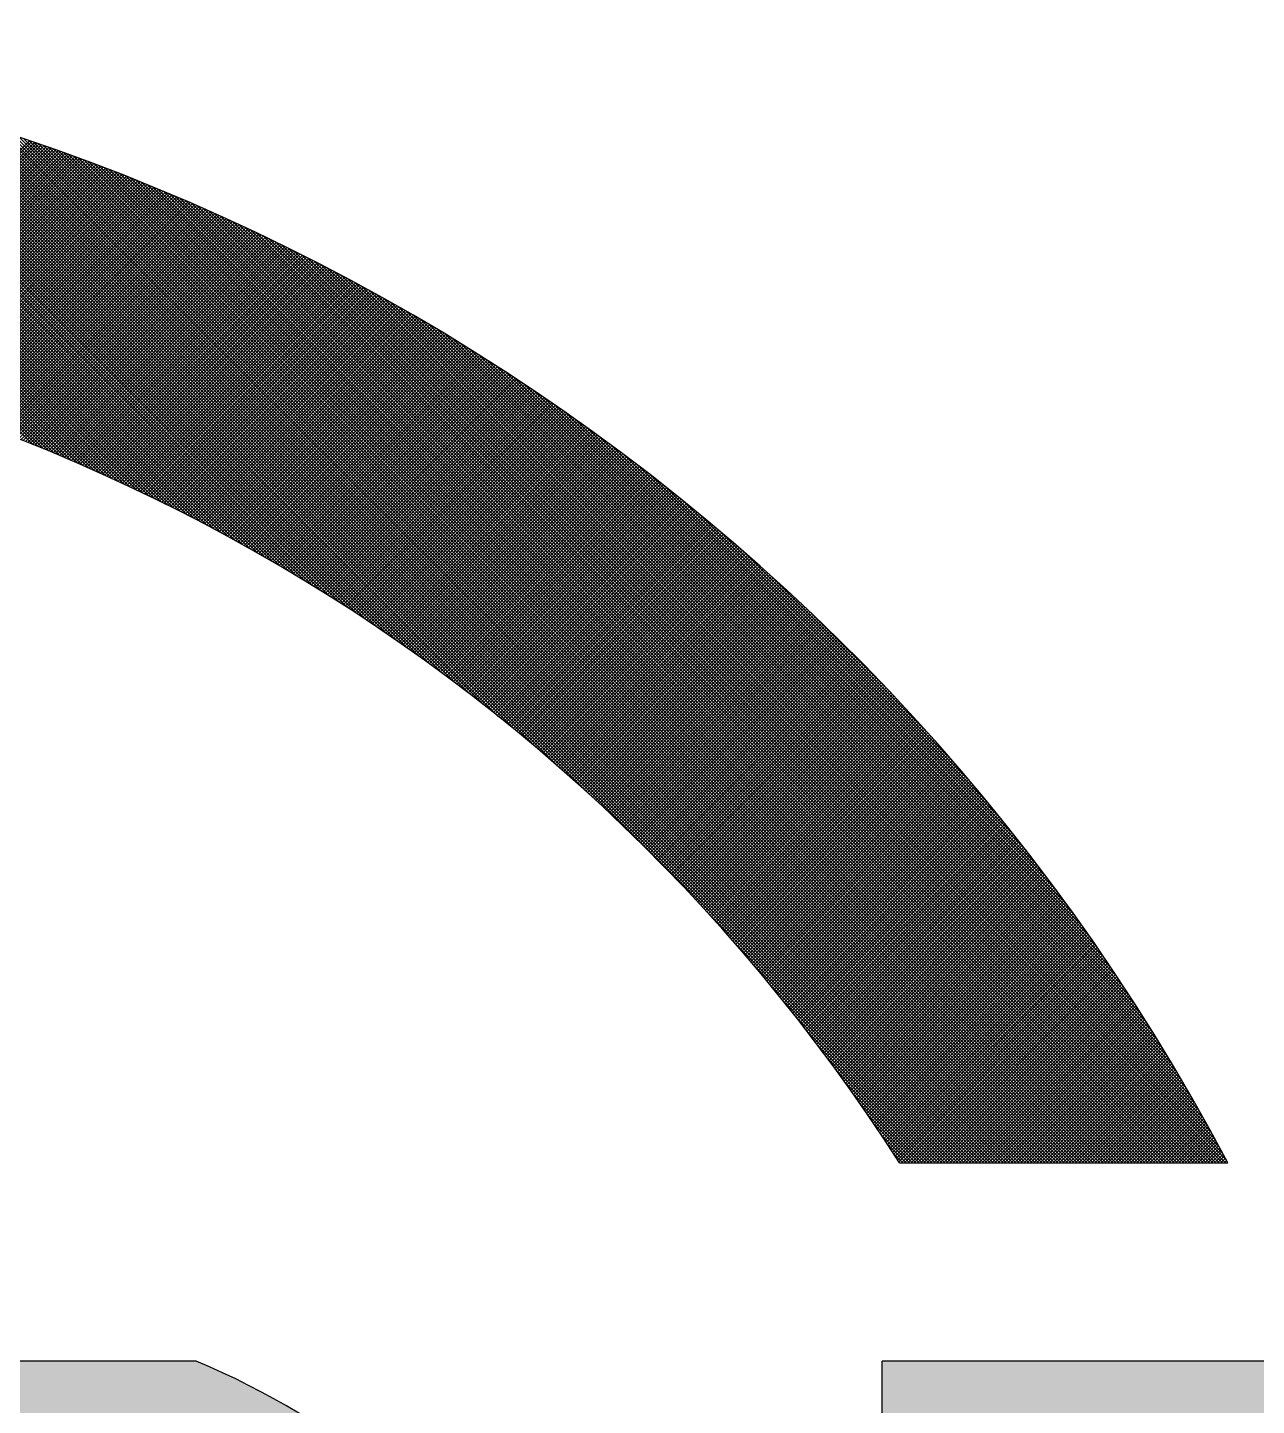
# Model space of a CAD drawing. Extents: x -29529 to 29888, y -30881 to 11129.
# Drawn here: x 24579 to 24915.6, y -28866.6 to -28489.1 of the extents above; entities that cross this region are included whole.
import ezdxf

# ---------------------------------------------------------------- set-up
doc = ezdxf.new("R2010")
doc.units = 0
doc.linetypes.add('XKITLINE00', pattern=[0])
doc.layers.get('0').update_dxf_attribs({"linetype": 'CONTINUOUS', "lineweight": 25})

# ---------------------------------------------------------------- blocks, each defined once
blk = doc.blocks.new('*D361')
at = {"color": 1}
for points in [[(545.5604, 18.2845), (548.1943, 18.9966), (548.1524, 18.9973)], [(548.1524, 18.9973), (545.5604, 18.9973), (545.5604, 18.2845)], [(545.5604, 18.2845), (548.1524, 18.9973), (545.5604, 18.2845)], [(545.5604, 18.2845), (548.2361, 18.9943), (548.1943, 18.9966)], [(545.5604, 18.2845), (548.2779, 18.9906), (548.2361, 18.9943)], [(545.5604, 18.2845), (548.3195, 18.9853), (548.2779, 18.9906)], [(545.5604, 18.2845), (548.3609, 18.9785), (548.3195, 18.9853)], [(545.5604, 18.2845), (548.402, 18.9703), (548.3609, 18.9785)], [(545.5604, 18.2845), (548.4428, 18.9606), (548.402, 18.9703)], [(545.5604, 18.2845), (548.4832, 18.9494), (548.4428, 18.9606)], [(545.5604, 18.2845), (548.5232, 18.9368), (548.4832, 18.9494)], [(545.5604, 18.2845), (548.5627, 18.9228), (548.5232, 18.9368)], [(545.5604, 18.2845), (548.6016, 18.9073), (548.5627, 18.9228)], [(545.5604, 18.2845), (548.64, 18.8905), (548.6016, 18.9073)], [(545.5604, 18.2845), (548.6778, 18.8723), (548.64, 18.8905)], [(545.5604, 18.2845), (548.7149, 18.8527), (548.6778, 18.8723)], [(545.5604, 18.2845), (548.7512, 18.8318), (548.7149, 18.8527)], [(545.5604, 18.2845), (548.7868, 18.8097), (548.7512, 18.8318)], [(545.5604, 18.2845), (548.8216, 18.7862), (548.7868, 18.8097)], [(545.5604, 18.2845), (548.8555, 18.7616), (548.8216, 18.7862)], [(545.5604, 18.2845), (548.8885, 18.7357), (548.8555, 18.7616)], [(545.5604, 18.2845), (548.9205, 18.7087), (548.8885, 18.7357)], [(545.5604, 18.2845), (548.9516, 18.6805), (548.9205, 18.7087)], [(545.5604, 18.2845), (548.9816, 18.6512), (548.9516, 18.6805)], [(545.5604, 18.2845), (549.0105, 18.6209), (548.9816, 18.6512)], [(545.5604, 18.2845), (549.0384, 18.5895), (549.0105, 18.6209)], [(545.5604, 18.2845), (549.065, 18.5572), (549.0384, 18.5895)], [(545.5604, 18.2845), (549.0906, 18.5239), (549.065, 18.5572)], [(545.5604, 18.2845), (549.1149, 18.4898), (549.0906, 18.5239)], [(545.5604, 18.2845), (549.1379, 18.4548), (549.1149, 18.4898)], [(545.5604, 18.2845), (549.1597, 18.4189), (549.1379, 18.4548)], [(545.5604, 18.2845), (549.1802, 18.3824), (549.1597, 18.4189)], [(545.5604, 18.2845), (549.1993, 18.3451), (549.1802, 18.3824)], [(545.5604, 18.2845), (549.2171, 18.3071), (549.1993, 18.3451)], [(545.5604, 18.2845), (548.1524, 18.2845), (549.2171, 18.3071)], [(548.1524, 18.2845), (549.2336, 18.2685), (549.2171, 18.3071)], [(548.1524, 18.2845), (548.1746, 18.284), (549.2336, 18.2685)], [(548.1746, 18.284), (548.1968, 18.2823), (549.2486, 18.2294)], [(548.1746, 18.284), (549.2486, 18.2294), (549.2336, 18.2685)], [(548.1968, 18.2823), (548.2189, 18.2796), (549.2744, 18.1496)], [(548.1968, 18.2823), (549.2744, 18.1496), (549.2622, 18.1897)], [(548.1968, 18.2823), (549.2622, 18.1897), (549.2486, 18.2294)], [(548.2189, 18.2796), (548.2409, 18.2758), (549.2851, 18.1091)], [(548.2189, 18.2796), (549.2851, 18.1091), (549.2744, 18.1496)], [(548.2409, 18.2758), (548.2626, 18.2709), (549.2944, 18.0682)], [(548.2409, 18.2758), (549.2944, 18.0682), (549.2851, 18.1091)], [(548.2626, 18.2709), (548.284, 18.265), (549.3085, 17.9856)], [(548.2626, 18.2709), (549.3085, 17.9856), (549.3022, 18.027)], [(548.2626, 18.2709), (549.3022, 18.027), (549.2944, 18.0682)], [(548.284, 18.265), (548.3052, 18.258), (549.3133, 17.9439)], [(548.284, 18.265), (549.3133, 17.9439), (549.3085, 17.9856)], [(548.3052, 18.258), (548.3259, 18.25), (549.3166, 17.9021)], [(548.3052, 18.258), (549.3166, 17.9021), (549.3133, 17.9439)], [(548.3259, 18.25), (548.3463, 18.241), (549.3187, 17.8183)], [(548.3259, 18.25), (549.3187, 17.8183), (549.3184, 17.8602)], [(548.3259, 18.25), (549.3184, 17.8602), (549.3166, 17.9021)], [(548.3463, 18.241), (548.3662, 18.231), (549.3175, 17.7764)], [(548.3463, 18.241), (549.3175, 17.7764), (549.3187, 17.8183)], [(548.3662, 18.231), (548.3856, 18.22), (549.3148, 17.7346)], [(548.3662, 18.231), (549.3148, 17.7346), (549.3175, 17.7764)], [(548.3856, 18.22), (548.4044, 18.2081), (549.3049, 17.6513)], [(548.3856, 18.22), (549.3049, 17.6513), (549.3106, 17.6929)], [(548.3856, 18.22), (549.3106, 17.6929), (549.3148, 17.7346)], [(548.4044, 18.2081), (548.4226, 18.1953), (549.2977, 17.61)], [(548.4044, 18.2081), (549.2977, 17.61), (549.3049, 17.6513)], [(548.4226, 18.1953), (548.4401, 18.1816), (549.2788, 17.5283)], [(548.4226, 18.1953), (549.2788, 17.5283), (549.289, 17.569)], [(548.4226, 18.1953), (549.289, 17.569), (549.2977, 17.61)], [(548.4401, 18.1816), (548.457, 18.167), (549.2672, 17.488)], [(548.4401, 18.1816), (549.2672, 17.488), (549.2788, 17.5283)], [(548.457, 18.167), (548.4731, 18.1517), (549.2542, 17.4482)], [(548.457, 18.167), (549.2542, 17.4482), (549.2672, 17.488)], [(548.4731, 18.1517), (548.4885, 18.1355), (549.2238, 17.37)], [(548.4731, 18.1517), (549.2238, 17.37), (549.2397, 17.4088)], [(548.4731, 18.1517), (549.2397, 17.4088), (549.2542, 17.4482)], [(548.4885, 18.1355), (548.503, 18.1187), (549.2066, 17.3318)], [(548.4885, 18.1355), (549.2066, 17.3318), (549.2238, 17.37)], [(548.503, 18.1187), (548.5167, 18.1011), (549.188, 17.2943)], [(548.503, 18.1187), (549.188, 17.2943), (549.2066, 17.3318)], [(548.5167, 18.1011), (548.5295, 18.0829), (549.1467, 17.2213)], [(548.5167, 18.1011), (549.1467, 17.2213), (549.168, 17.2574)], [(548.5167, 18.1011), (549.168, 17.2574), (549.188, 17.2943)], [(548.5295, 18.0829), (548.5414, 18.0641), (549.1242, 17.1859)], [(548.5295, 18.0829), (549.1242, 17.1859), (549.1467, 17.2213)], [(548.5414, 18.0641), (548.5524, 18.0448), (549.1004, 17.1514)], [(548.5414, 18.0641), (549.1004, 17.1514), (549.1242, 17.1859)], [(548.5524, 18.0448), (548.5624, 18.0249), (549.0491, 17.0851)], [(548.5524, 18.0448), (549.0491, 17.0851), (549.0754, 17.1178)], [(548.5524, 18.0448), (549.0754, 17.1178), (549.1004, 17.1514)], [(548.5624, 18.0249), (548.5714, 18.0045), (549.0217, 17.0533)], [(548.5624, 18.0249), (549.0217, 17.0533), (549.0491, 17.0851)], [(548.5714, 18.0045), (548.5794, 17.9837), (549.0217, 17.0533)], [(548.5794, 17.9837), (548.5864, 17.9626), (549.0217, 17.0533)], [(548.5864, 17.9626), (548.5924, 17.9411), (549.0217, 17.0533)], [(548.5924, 17.9411), (548.5972, 17.9194), (549.0217, 17.0533)], [(548.5972, 17.9194), (548.6011, 17.8975), (549.0217, 17.0533)], [(548.6011, 17.8975), (548.6038, 17.8754), (549.0217, 17.0533)], [(548.6038, 17.8754), (548.6054, 17.8532), (549.0217, 17.0533)], [(548.6054, 17.8532), (548.606, 17.8309), (549.0217, 17.0533)], [(548.606, 17.8309), (548.6054, 17.8087), (549.0217, 17.0533)], [(548.6038, 17.7865), (548.6011, 17.7644), (549.0217, 17.0533)], [(548.6054, 17.8087), (548.6038, 17.7865), (549.0217, 17.0533)], [(548.6011, 17.7644), (548.5972, 17.7424), (549.0217, 17.0533)], [(548.5924, 17.7207), (548.5864, 17.6993), (549.0217, 17.0533)], [(548.5972, 17.7424), (548.5924, 17.7207), (549.0217, 17.0533)], [(548.5794, 17.6781), (548.5714, 17.6573), (549.0217, 17.0533)], [(548.5864, 17.6993), (548.5794, 17.6781), (549.0217, 17.0533)], [(548.5624, 17.637), (548.5524, 17.6171), (549.0217, 17.0533)], [(548.5714, 17.6573), (548.5624, 17.637), (549.0217, 17.0533)], [(548.5414, 17.5977), (548.5295, 17.5789), (549.0217, 17.0533)], [(548.5524, 17.6171), (548.5414, 17.5977), (549.0217, 17.0533)], [(548.5167, 17.5607), (548.503, 17.5432), (549.0217, 17.0533)], [(548.5295, 17.5789), (548.5167, 17.5607), (549.0217, 17.0533)], [(548.4885, 17.5263), (548.4731, 17.5102), (549.0217, 17.0533)], [(548.503, 17.5432), (548.4885, 17.5263), (549.0217, 17.0533)], [(548.4401, 17.4803), (548.4226, 17.4666), (549.0217, 17.0533)], [(548.457, 17.4948), (548.4401, 17.4803), (549.0217, 17.0533)], [(548.4731, 17.5102), (548.457, 17.4948), (549.0217, 17.0533)], [(548.4044, 17.4538), (548.3856, 17.4419), (549.0217, 17.0533)], [(548.4226, 17.4666), (548.4044, 17.4538), (549.0217, 17.0533)], [(548.3259, 17.4119), (548.3052, 17.4038), (549.0217, 17.0533)], [(548.3463, 17.4209), (548.3259, 17.4119), (549.0217, 17.0533)], [(548.3662, 17.4309), (548.3463, 17.4209), (549.0217, 17.0533)], [(548.3856, 17.4419), (548.3662, 17.4309), (549.0217, 17.0533)], [(548.2626, 17.3909), (548.2409, 17.386), (546.986, 17.0533)], [(548.2626, 17.3909), (546.986, 17.0533), (549.0217, 17.0533)], [(548.2409, 17.386), (548.2189, 17.3822), (546.986, 17.0533)], [(548.2189, 17.3822), (548.1968, 17.3795), (546.986, 17.0533)], [(548.1968, 17.3795), (548.1746, 17.3779), (546.986, 17.0533)], [(548.1746, 17.3779), (548.1524, 17.3773), (546.986, 17.0533)], [(548.1524, 17.3773), (546.986, 17.3773), (546.986, 17.0533)], [(548.284, 17.3969), (548.2626, 17.3909), (549.0217, 17.0533)], [(548.3052, 17.4038), (548.284, 17.3969), (549.0217, 17.0533)]]:
    blk.add_solid(points, dxfattribs=at)
blk = doc.blocks.new('*D362')
at = {"color": 5}
for points in [[(542.5148, 18.2845), (543.6812, 18.9973), (541.2188, 18.9973)], [(543.3572, 18.2845), (543.6812, 18.9973), (542.5148, 18.2845)], [(543.3572, 18.2845), (543.752, 18.9663), (543.6812, 18.9973)], [(543.3572, 18.2845), (543.8217, 18.9326), (543.752, 18.9663)], [(543.3572, 18.2845), (543.8901, 18.8964), (543.8217, 18.9326)], [(543.3572, 18.2845), (543.9572, 18.8577), (543.8901, 18.8964)]]:
    blk.add_solid(points, dxfattribs=at)

msp = doc.modelspace()

# ---------------------------------------------------------------- linework, layer by layer
at = {"color": 5, "linetype": 'XKITLINE00'}
for p, q in [((24580.39, -28603.33), (24471.64, -28494.59)), ((24581.87, -28603.93), (24472.67, -28494.73)), ((24583.36, -28604.54), (24473.7, -28494.87)), ((24584.86, -28605.15), (24474.73, -28495.02)), ((24586.37, -28605.78), (24475.76, -28495.17)), ((24587.89, -28606.42), (24476.8, -28495.32)), ((24589.42, -28607.06), (24477.83, -28495.47)), ((24590.96, -28607.72), (24478.87, -28495.63)), ((24592.52, -28608.39), (24479.92, -28495.79)), ((24594.08, -28609.07), (24480.96, -28495.95)), ((24595.65, -28609.76), (24482.01, -28496.11)), ((24597.24, -28610.46), (24483.05, -28496.28)), ((24598.84, -28611.17), (24484.11, -28496.44)), ((24600.45, -28611.9), (24485.16, -28496.61)), ((24602.07, -28612.64), (24486.22, -28496.79)), ((24603.7, -28613.39), (24487.27, -28496.96)), ((24605.35, -28614.15), (24488.33, -28497.14)), ((24607.01, -28614.93), (24489.4, -28497.32)), ((24608.69, -28615.72), (24490.46, -28497.5)), ((24610.38, -28616.53), (24491.53, -28497.68)), ((24612.08, -28617.35), (24492.6, -28497.87)), ((24613.8, -28618.19), (24493.68, -28498.06)), ((24615.54, -28619.04), (24494.75, -28498.25)), ((24617.29, -28619.91), (24495.83, -28498.44)), ((24619.06, -28620.8), (24496.91, -28498.64)), ((24620.85, -28621.7), (24497.99, -28498.84)), ((24622.66, -28622.62), (24499.08, -28499.04)), ((24624.48, -28623.56), (24500.17, -28499.25)), ((24626.33, -28624.52), (24501.26, -28499.45)), ((24628.19, -28625.51), (24502.35, -28499.66)), ((24630.08, -28626.51), (24503.45, -28499.88)), ((24631.99, -28627.53), (24504.55, -28500.09)), ((24633.92, -28628.58), (24505.65, -28500.31)), ((24635.88, -28629.66), (24506.75, -28500.53)), ((24637.86, -28630.75), (24507.86, -28500.75)), ((24639.87, -28631.88), (24508.97, -28500.98)), ((24641.91, -28633.03), (24510.09, -28501.21)), ((24643.98, -28634.22), (24511.2, -28501.44)), ((24646.07, -28635.43), (24512.32, -28501.68)), ((24648.2, -28636.68), (24513.44, -28501.91)), ((24650.37, -28637.96), (24514.57, -28502.15)), ((24652.57, -28639.27), (24515.69, -28502.4)), ((24654.81, -28640.63), (24516.82, -28502.65)), ((24657.09, -28642.03), (24517.96, -28502.9)), ((24659.42, -28643.47), (24519.1, -28503.15)), ((24661.79, -28644.96), (24520.23, -28503.4)), ((24664.22, -28646.5), (24521.38, -28503.66)), ((24666.7, -28648.1), (24522.52, -28503.93)), ((24669.24, -28649.76), (24523.67, -28504.19)), ((24671.84, -28651.48), (24524.83, -28504.46)), ((24674.52, -28653.27), (24525.98, -28504.73)), ((24677.28, -28655.14), (24527.14, -28505.01)), ((24680.12, -28657.1), (24528.3, -28505.28)), ((24683.06, -28659.16), (24529.47, -28505.57)), ((24686.11, -28661.33), (24530.64, -28505.85)), ((24689.29, -28663.62), (24531.81, -28506.14)), ((24692.61, -28666.06), (24532.98, -28506.43)), ((24696.11, -28668.67), (24534.16, -28506.73)), ((24699.8, -28671.48), (24535.35, -28507.03)), ((24703.75, -28674.54), (24536.53, -28507.33)), ((24708.01, -28677.93), (24537.72, -28507.63)), ((24712.7, -28681.73), (24538.92, -28507.94)), ((24717.99, -28686.13), (24540.11, -28508.26)), ((24724.23, -28691.49), (24541.31, -28508.57)), ((24732.42, -28698.79), (24542.52, -28508.89)), ((24834.66, -28800.15), (24543.73, -28509.22)), ((24835.54, -28800.15), (24544.94, -28509.55)), ((24836.42, -28800.15), (24546.16, -28509.88)), ((24837.31, -28800.15), (24547.38, -28510.21)), ((24838.19, -28800.15), (24548.6, -28510.55)), ((24839.08, -28800.15), (24549.83, -28510.9)), ((24839.96, -28800.15), (24551.06, -28511.25)), ((24840.84, -28800.15), (24552.29, -28511.6)), ((24841.73, -28800.15), (24553.53, -28511.96)), ((24842.61, -28800.15), (24554.78, -28512.32)), ((24843.49, -28800.15), (24556.03, -28512.68)), ((24844.38, -28800.15), (24557.28, -28513.05)), ((24845.26, -28800.15), (24558.54, -28513.42)), ((24846.15, -28800.15), (24559.8, -28513.8)), ((24847.03, -28800.15), (24561.07, -28514.18)), ((24847.91, -28800.15), (24562.34, -28514.57)), ((24848.8, -28800.15), (24563.61, -28514.96)), ((24849.68, -28800.15), (24564.89, -28515.36)), ((24850.57, -28800.15), (24566.18, -28515.76)), ((24851.45, -28800.15), (24567.46, -28516.16)), ((24852.33, -28800.15), (24568.76, -28516.57)), ((24853.22, -28800.15), (24570.06, -28516.99)), ((24854.1, -28800.15), (24571.36, -28517.41)), ((24854.99, -28800.15), (24572.67, -28517.83)), ((24855.87, -28800.15), (24573.98, -28518.26)), ((24856.75, -28800.15), (24575.3, -28518.7)), ((24517.03, -28582.6), (24579.52, -28520.11)), ((24517.73, -28582.78), (24580.18, -28520.34)), ((24518.43, -28582.96), (24580.83, -28520.56)), ((24519.13, -28583.15), (24581.49, -28520.79)), ((24519.83, -28583.33), (24582.15, -28521.01)), ((24520.54, -28583.51), (24582.81, -28521.24)), ((24521.23, -28583.7), (24583.46, -28521.47)), ((24521.93, -28583.88), (24584.12, -28521.7)), ((24522.63, -28584.07), (24584.77, -28521.93)), ((24523.33, -28584.26), (24585.43, -28522.16)), ((24524.02, -28584.44), (24586.08, -28522.39)), ((24524.72, -28584.63), (24586.73, -28522.62)), ((24857.64, -28800.15), (24576.63, -28519.14)), ((24858.52, -28800.15), (24577.96, -28519.58)), ((24859.4, -28800.15), (24579.29, -28520.04)), ((24860.29, -28800.15), (24580.63, -28520.49)), ((24861.17, -28800.15), (24581.98, -28520.95)), ((24862.06, -28800.15), (24583.33, -28521.42)), ((24862.94, -28800.15), (24584.69, -28521.9)), ((24863.82, -28800.15), (24586.05, -28522.38)), ((24525.41, -28584.82), (24587.39, -28522.85)), ((24526.11, -28585.01), (24588.04, -28523.08)), ((24526.8, -28585.2), (24588.69, -28523.31)), ((24527.49, -28585.4), (24589.34, -28523.55)), ((24528.18, -28585.59), (24589.99, -28523.78)), ((24528.87, -28585.78), (24590.64, -28524.02)), ((24529.56, -28585.98), (24591.29, -28524.25)), ((24530.25, -28586.17), (24591.93, -28524.49)), ((24530.94, -28586.37), (24592.58, -28524.72)), ((24531.62, -28586.57), (24593.23, -28524.96)), ((24532.31, -28586.76), (24593.87, -28525.2)), ((24532.99, -28586.96), (24594.52, -28525.44)), ((24533.68, -28587.16), (24595.16, -28525.68)), ((24534.36, -28587.36), (24595.81, -28525.92)), ((24535.05, -28587.56), (24596.45, -28526.16)), ((24535.73, -28587.76), (24597.09, -28526.4)), ((24864.71, -28800.15), (24587.42, -28522.86)), ((24865.59, -28800.15), (24588.8, -28523.35)), ((24866.48, -28800.15), (24590.18, -28523.85)), ((24867.36, -28800.15), (24591.57, -28524.35)), ((24868.24, -28800.15), (24592.96, -28524.86)), ((24869.13, -28800.15), (24594.36, -28525.38)), ((24870.01, -28800.15), (24595.77, -28525.9)), ((24870.89, -28800.15), (24597.18, -28526.43)), ((24536.41, -28587.97), (24597.74, -28526.64)), ((24537.09, -28588.17), (24598.38, -28526.88)), ((24537.77, -28588.38), (24599.02, -28527.13)), ((24538.45, -28588.58), (24599.66, -28527.37)), ((24539.13, -28588.79), (24600.3, -28527.61)), ((24539.8, -28588.99), (24600.94, -28527.86)), ((24540.48, -28589.2), (24601.57, -28528.1)), ((24541.15, -28589.41), (24602.21, -28528.35)), ((24541.83, -28589.62), (24602.85, -28528.6)), ((24542.5, -28589.83), (24603.49, -28528.85)), ((24543.18, -28590.04), (24604.12, -28529.09)), ((24543.85, -28590.25), (24604.76, -28529.34)), ((24544.52, -28590.46), (24605.39, -28529.59)), ((24545.19, -28590.68), (24606.03, -28529.84)), ((24545.86, -28590.89), (24606.66, -28530.09)), ((24546.53, -28591.1), (24607.29, -28530.34)), ((24871.78, -28800.15), (24598.6, -28526.97)), ((24872.66, -28800.15), (24600.03, -28527.51)), ((24873.55, -28800.15), (24601.46, -28528.06)), ((24874.43, -28800.15), (24602.9, -28528.62)), ((24875.31, -28800.15), (24604.35, -28529.18)), ((24876.2, -28800.15), (24605.8, -28529.75)), ((24877.08, -28800.15), (24607.27, -28530.33)), ((24547.2, -28591.32), (24607.92, -28530.59)), ((24547.87, -28591.54), (24608.56, -28530.85)), ((24548.53, -28591.75), (24609.19, -28531.1)), ((24549.2, -28591.97), (24609.82, -28531.35)), ((24549.87, -28592.19), (24610.45, -28531.61)), ((24550.53, -28592.41), (24611.08, -28531.86)), ((24551.19, -28592.63), (24611.7, -28532.12)), ((24551.86, -28592.85), (24612.33, -28532.37)), ((24552.52, -28593.07), (24612.96, -28532.63)), ((24553.18, -28593.29), (24613.59, -28532.89)), ((24553.84, -28593.51), (24614.21, -28533.14)), ((24554.5, -28593.74), (24614.84, -28533.4)), ((24555.16, -28593.96), (24615.46, -28533.66)), ((24555.82, -28594.19), (24616.09, -28533.92)), ((24877.97, -28800.15), (24608.74, -28530.92)), ((24878.85, -28800.15), (24610.22, -28531.51)), ((24879.73, -28800.15), (24611.7, -28532.12)), ((24880.62, -28800.15), (24613.2, -28532.73)), ((24881.5, -28800.15), (24614.7, -28533.35)), ((24882.39, -28800.15), (24616.21, -28533.97)), ((24556.48, -28594.41), (24616.71, -28534.18)), ((24557.14, -28594.64), (24617.33, -28534.44)), ((24557.79, -28594.87), (24617.96, -28534.7)), ((24558.45, -28595.1), (24618.58, -28534.97)), ((24559.1, -28595.33), (24619.2, -28535.23)), ((24559.76, -28595.56), (24619.82, -28535.49)), ((24560.41, -28595.79), (24620.44, -28535.75)), ((24561.06, -28596.02), (24621.06, -28536.02)), ((24561.71, -28596.25), (24621.68, -28536.28)), ((24562.36, -28596.48), (24622.3, -28536.55)), ((24563.02, -28596.72), (24622.92, -28536.82)), ((24563.67, -28596.95), (24623.53, -28537.08)), ((24564.31, -28597.19), (24624.15, -28537.35)), ((24564.96, -28597.42), (24624.77, -28537.62)), ((24565.61, -28597.66), (24625.38, -28537.89)), ((24883.27, -28800.15), (24617.73, -28534.61)), ((24884.15, -28800.15), (24619.26, -28535.25)), ((24885.04, -28800.15), (24620.8, -28535.91)), ((24885.92, -28800.15), (24622.34, -28536.57)), ((24886.8, -28800.15), (24623.9, -28537.24)), ((24566.26, -28597.89), (24626, -28538.16)), ((24566.9, -28598.13), (24626.61, -28538.42)), ((24567.55, -28598.37), (24627.22, -28538.7)), ((24568.19, -28598.61), (24627.84, -28538.97)), ((24568.84, -28598.85), (24628.45, -28539.24)), ((24569.48, -28599.09), (24629.06, -28539.51)), ((24570.12, -28599.33), (24629.67, -28539.78)), ((24570.76, -28599.58), (24630.28, -28540.05)), ((24571.4, -28599.82), (24630.89, -28540.33)), ((24572.04, -28600.06), (24631.5, -28540.6)), ((24572.68, -28600.31), (24632.11, -28540.88)), ((24573.32, -28600.55), (24632.72, -28541.15)), ((24573.96, -28600.8), (24633.33, -28541.43)), ((24887.69, -28800.15), (24625.46, -28537.92)), ((24888.57, -28800.15), (24627.04, -28538.61)), ((24889.46, -28800.15), (24628.62, -28539.31)), ((24890.34, -28800.15), (24630.22, -28540.03)), ((24891.22, -28800.15), (24631.83, -28540.75)), ((24892.11, -28800.15), (24633.44, -28541.48)), ((24574.6, -28601.04), (24633.94, -28541.71)), ((24575.23, -28601.29), (24634.54, -28541.98)), ((24575.87, -28601.54), (24635.15, -28542.26)), ((24576.5, -28601.79), (24635.75, -28542.54)), ((24577.14, -28602.04), (24636.36, -28542.82)), ((24577.77, -28602.29), (24636.96, -28543.1)), ((24578.41, -28602.54), (24637.57, -28543.38)), ((24579.04, -28602.79), (24638.17, -28543.66)), ((24579.67, -28603.04), (24638.77, -28543.94)), ((24580.3, -28603.3), (24639.38, -28544.22)), ((24580.93, -28603.55), (24639.98, -28544.5)), ((24581.56, -28603.8), (24640.58, -28544.79)), ((24582.19, -28604.06), (24641.18, -28545.07)), ((24582.82, -28604.31), (24641.78, -28545.35)), ((24892.99, -28800.15), (24635.07, -28542.22)), ((24893.88, -28800.15), (24636.71, -28542.98)), ((24894.76, -28800.15), (24638.36, -28543.75)), ((24895.64, -28800.15), (24640.02, -28544.52)), ((24896.53, -28800.15), (24641.69, -28545.31)), ((24583.45, -28604.57), (24642.38, -28545.64)), ((24584.07, -28604.83), (24642.98, -28545.92)), ((24584.7, -28605.09), (24643.57, -28546.21)), ((24585.32, -28605.34), (24644.17, -28546.5)), ((24585.95, -28605.6), (24644.77, -28546.78)), ((24586.57, -28605.86), (24645.37, -28547.07)), ((24587.2, -28606.12), (24645.96, -28547.36)), ((24587.82, -28606.39), (24646.56, -28547.65)), ((24588.44, -28606.65), (24647.15, -28547.94)), ((24589.06, -28606.91), (24647.75, -28548.23)), ((24589.68, -28607.17), (24648.34, -28548.52)), ((24590.3, -28607.44), (24648.93, -28548.81)), ((24590.92, -28607.7), (24649.52, -28549.1)), ((24897.41, -28800.15), (24643.38, -28546.12)), ((24898.3, -28800.15), (24645.08, -28546.93)), ((24899.18, -28800.15), (24646.79, -28547.76)), ((24900.06, -28800.15), (24648.52, -28548.6)), ((24591.54, -28607.97), (24650.12, -28549.39)), ((24592.16, -28608.23), (24650.71, -28549.68)), ((24592.77, -28608.5), (24651.3, -28549.97)), ((24593.39, -28608.77), (24651.89, -28550.27)), ((24594.01, -28609.04), (24652.48, -28550.56)), ((24594.62, -28609.3), (24653.07, -28550.86)), ((24595.24, -28609.57), (24653.66, -28551.15)), ((24595.85, -28609.84), (24654.25, -28551.45)), ((24596.46, -28610.12), (24654.83, -28551.74)), ((24597.07, -28610.39), (24655.42, -28552.04)), ((24597.69, -28610.66), (24656.01, -28552.34)), ((24598.3, -28610.93), (24656.59, -28552.64)), ((24598.91, -28611.21), (24657.18, -28552.94)), ((24900.95, -28800.15), (24650.26, -28549.46)), ((24901.83, -28800.15), (24652.01, -28550.33)), ((24902.71, -28800.15), (24653.78, -28551.22)), ((24903.6, -28800.15), (24655.57, -28552.12)), ((24599.52, -28611.48), (24657.76, -28553.23)), ((24600.13, -28611.75), (24658.35, -28553.53)), ((24600.73, -28612.03), (24658.93, -28553.83)), ((24601.34, -28612.31), (24659.51, -28554.14)), ((24601.95, -28612.58), (24660.1, -28554.44)), ((24602.56, -28612.86), (24660.68, -28554.74)), ((24603.16, -28613.14), (24661.26, -28555.04)), ((24603.77, -28613.42), (24661.84, -28555.34)), ((24604.37, -28613.7), (24662.42, -28555.65)), ((24604.97, -28613.98), (24663, -28555.95)), ((24605.58, -28614.26), (24663.58, -28556.26)), ((24606.18, -28614.54), (24664.16, -28556.56)), ((24904.48, -28800.15), (24657.37, -28553.03)), ((24905.37, -28800.15), (24659.19, -28553.97)), ((24906.25, -28800.15), (24661.02, -28554.92)), ((24907.13, -28800.15), (24662.87, -28555.88)), ((24606.78, -28614.82), (24664.74, -28556.87)), ((24607.38, -28615.1), (24665.31, -28557.17)), ((24607.98, -28615.39), (24665.89, -28557.48)), ((24608.58, -28615.67), (24666.47, -28557.79)), ((24609.18, -28615.96), (24667.04, -28558.09)), ((24609.78, -28616.24), (24667.62, -28558.4)), ((24610.38, -28616.53), (24668.19, -28558.71)), ((24610.98, -28616.82), (24668.77, -28559.02)), ((24611.57, -28617.1), (24669.34, -28559.33)), ((24612.17, -28617.39), (24669.92, -28559.64)), ((24612.76, -28617.68), (24670.49, -28559.95)), ((24613.36, -28617.97), (24671.06, -28560.26)), ((24907.33, -28799.46), (24664.74, -28556.87)), ((24906.33, -28797.57), (24666.63, -28557.87)), ((24905.31, -28795.67), (24668.53, -28558.89)), ((24904.26, -28793.74), (24670.46, -28559.94)), ((24613.95, -28618.26), (24671.63, -28560.58)), ((24614.54, -28618.55), (24672.2, -28560.89)), ((24615.14, -28618.84), (24672.77, -28561.2)), ((24615.73, -28619.13), (24673.35, -28561.52)), ((24616.32, -28619.43), (24673.91, -28561.83)), ((24616.91, -28619.72), (24674.48, -28562.15)), ((24617.5, -28620.01), (24675.05, -28562.46)), ((24618.09, -28620.31), (24675.62, -28562.78)), ((24618.68, -28620.6), (24676.19, -28563.09)), ((24619.27, -28620.9), (24676.75, -28563.41)), ((24619.85, -28621.19), (24677.32, -28563.73)), ((24620.44, -28621.49), (24677.89, -28564.05)), ((24903.2, -28791.79), (24672.41, -28561)), ((24902.11, -28789.82), (24674.38, -28562.09)), ((24901.01, -28787.83), (24676.37, -28563.19)), ((24899.88, -28785.82), (24678.38, -28564.32)), ((24621.03, -28621.79), (24678.45, -28564.36)), ((24621.61, -28622.09), (24679.02, -28564.68)), ((24622.2, -28622.39), (24679.58, -28565)), ((24622.78, -28622.69), (24680.15, -28565.32)), ((24623.37, -28622.99), (24680.71, -28565.64)), ((24623.95, -28623.29), (24681.27, -28565.96)), ((24624.53, -28623.59), (24681.83, -28566.29)), ((24625.11, -28623.89), (24682.4, -28566.61)), ((24625.69, -28624.19), (24682.96, -28566.93)), ((24626.28, -28624.5), (24683.52, -28567.25)), ((24626.86, -28624.8), (24684.08, -28567.58)), ((24627.43, -28625.1), (24684.64, -28567.9)), ((24898.72, -28783.78), (24680.42, -28565.48)), ((24897.54, -28781.71), (24682.49, -28566.66)), ((24896.33, -28779.62), (24684.58, -28567.87)), ((24628.01, -28625.41), (24685.2, -28568.23)), ((24628.59, -28625.72), (24685.75, -28568.55)), ((24629.17, -28626.02), (24686.31, -28568.88)), ((24629.75, -28626.33), (24686.87, -28569.21)), ((24630.32, -28626.64), (24687.43, -28569.53)), ((24630.9, -28626.95), (24687.98, -28569.86)), ((24631.47, -28627.25), (24688.54, -28570.19)), ((24632.05, -28627.56), (24689.09, -28570.52)), ((24632.62, -28627.87), (24689.65, -28570.85)), ((24633.19, -28628.19), (24690.2, -28571.17)), ((24633.77, -28628.5), (24690.76, -28571.51)), ((24634.34, -28628.81), (24691.31, -28571.84)), ((24895.09, -28777.5), (24686.7, -28569.11)), ((24893.83, -28775.35), (24688.85, -28570.37)), ((24892.53, -28773.17), (24691.03, -28571.67)), ((24634.91, -28629.12), (24691.86, -28572.17)), ((24635.48, -28629.43), (24692.42, -28572.5)), ((24636.05, -28629.75), (24692.97, -28572.83)), ((24636.62, -28630.06), (24693.52, -28573.16)), ((24637.19, -28630.38), (24694.07, -28573.5)), ((24637.75, -28630.69), (24694.62, -28573.83)), ((24638.32, -28631.01), (24695.17, -28574.16)), ((24638.89, -28631.33), (24695.72, -28574.5)), ((24639.46, -28631.65), (24696.27, -28574.83)), ((24640.02, -28631.96), (24696.81, -28575.17)), ((24640.59, -28632.28), (24697.36, -28575.51)), ((24891.2, -28770.96), (24693.24, -28573)), ((24889.84, -28768.71), (24695.49, -28574.36)), ((24641.15, -28632.6), (24697.91, -28575.84)), ((24641.71, -28632.92), (24698.46, -28576.18)), ((24642.28, -28633.24), (24699, -28576.52)), ((24642.84, -28633.56), (24699.55, -28576.86)), ((24643.4, -28633.89), (24700.09, -28577.2)), ((24643.96, -28634.21), (24700.64, -28577.53)), ((24644.52, -28634.53), (24701.18, -28577.87)), ((24645.08, -28634.86), (24701.72, -28578.22)), ((24645.64, -28635.18), (24702.27, -28578.56)), ((24646.2, -28635.5), (24702.81, -28578.9)), ((24646.76, -28635.83), (24703.35, -28579.24)), ((24888.44, -28766.43), (24697.77, -28575.76)), ((24887.01, -28764.11), (24700.09, -28577.2)), ((24885.53, -28761.75), (24702.45, -28578.67)), ((24647.32, -28636.16), (24703.89, -28579.58)), ((24647.88, -28636.48), (24704.43, -28579.92)), ((24648.43, -28636.81), (24704.97, -28580.27)), ((24648.99, -28637.14), (24705.51, -28580.61)), ((24649.54, -28637.47), (24706.05, -28580.96)), ((24650.1, -28637.8), (24706.59, -28581.3)), ((24650.65, -28638.13), (24707.13, -28581.65)), ((24651.21, -28638.46), (24707.67, -28581.99)), ((24651.76, -28638.79), (24708.21, -28582.34)), ((24652.31, -28639.12), (24708.74, -28582.69)), ((24652.86, -28639.45), (24709.28, -28583.03)), ((24884.01, -28759.34), (24704.86, -28580.2)), ((24882.44, -28756.89), (24707.31, -28581.76)), ((24653.41, -28639.78), (24709.82, -28583.38)), ((24653.96, -28640.12), (24710.35, -28583.73)), ((24654.51, -28640.45), (24710.89, -28584.08)), ((24655.06, -28640.79), (24711.42, -28584.43)), ((24655.61, -28641.12), (24711.95, -28584.78)), ((24656.16, -28641.46), (24712.49, -28585.13)), ((24656.71, -28641.79), (24713.02, -28585.48)), ((24657.26, -28642.13), (24713.55, -28585.83)), ((24657.8, -28642.47), (24714.08, -28586.18)), ((24658.35, -28642.81), (24714.62, -28586.54)), ((24658.89, -28643.14), (24715.15, -28586.89)), ((24880.82, -28754.39), (24709.81, -28583.38)), ((24879.15, -28751.83), (24712.37, -28585.05)), ((24877.42, -28749.22), (24714.98, -28586.78)), ((24659.44, -28643.48), (24715.68, -28587.24)), ((24659.98, -28643.82), (24716.21, -28587.6)), ((24660.52, -28644.16), (24716.74, -28587.95)), ((24661.07, -28644.5), (24717.26, -28588.31)), ((24661.61, -28644.85), (24717.79, -28588.66)), ((24662.15, -28645.19), (24718.32, -28589.02)), ((24662.69, -28645.53), (24718.85, -28589.38)), ((24663.23, -28645.87), (24719.37, -28589.73)), ((24663.77, -28646.22), (24719.9, -28590.09)), ((24664.31, -28646.56), (24720.43, -28590.45)), ((24875.63, -28746.55), (24717.65, -28588.57)), ((24873.78, -28743.81), (24720.39, -28590.43)), ((24664.85, -28646.91), (24720.95, -28590.81)), ((24665.39, -28647.25), (24721.48, -28591.17)), ((24665.93, -28647.6), (24722, -28591.53)), ((24666.46, -28647.95), (24722.53, -28591.89)), ((24667, -28648.3), (24723.05, -28592.25)), ((24667.54, -28648.64), (24723.57, -28592.61)), ((24668.07, -28648.99), (24724.09, -28592.97)), ((24668.61, -28649.34), (24724.62, -28593.33)), ((24669.14, -28649.69), (24725.14, -28593.69)), ((24669.67, -28650.04), (24725.66, -28594.06)), ((24670.21, -28650.39), (24726.18, -28594.42)), ((24871.84, -28740.99), (24723.21, -28592.36)), ((24869.83, -28738.1), (24726.1, -28594.37)), ((24670.74, -28650.74), (24726.7, -28594.78)), ((24671.27, -28651.1), (24727.22, -28595.15)), ((24671.8, -28651.45), (24727.74, -28595.51)), ((24672.33, -28651.8), (24728.25, -28595.88)), ((24672.86, -28652.16), (24728.77, -28596.25)), ((24673.39, -28652.51), (24729.29, -28596.61)), ((24673.92, -28652.87), (24729.81, -28596.98)), ((24674.45, -28653.22), (24730.32, -28597.35)), ((24674.98, -28653.58), (24730.84, -28597.71)), ((24675.5, -28653.93), (24731.35, -28598.08)), ((24867.73, -28735.11), (24729.09, -28596.47)), ((24676.03, -28654.29), (24731.87, -28598.45)), ((24676.55, -28654.65), (24732.38, -28598.82)), ((24677.08, -28655.01), (24732.9, -28599.19)), ((24677.6, -28655.37), (24733.41, -28599.56)), ((24678.13, -28655.73), (24733.92, -28599.93)), ((24678.65, -28656.09), (24734.44, -28600.3)), ((24679.18, -28656.45), (24734.95, -28600.68)), ((24679.7, -28656.81), (24735.46, -28601.05)), ((24680.22, -28657.17), (24735.97, -28601.42)), ((24680.74, -28657.53), (24736.48, -28601.8)), ((24865.53, -28732.03), (24732.18, -28598.67)), ((24863.21, -28728.83), (24735.37, -28600.99)), ((24681.26, -28657.9), (24736.99, -28602.17)), ((24681.78, -28658.26), (24737.5, -28602.54)), ((24682.3, -28658.63), (24738.01, -28602.92)), ((24682.82, -28658.99), (24738.52, -28603.29)), ((24683.34, -28659.36), (24739.03, -28603.67)), ((24683.86, -28659.72), (24739.53, -28604.05)), ((24684.37, -28660.09), (24740.04, -28604.42)), ((24684.89, -28660.46), (24740.55, -28604.8)), ((24685.41, -28660.82), (24741.05, -28605.18)), ((24685.92, -28661.19), (24741.56, -28605.56)), ((24860.77, -28725.5), (24738.7, -28603.43)), ((24686.44, -28661.56), (24742.06, -28605.93)), ((24686.95, -28661.93), (24742.57, -28606.31)), ((24687.47, -28662.3), (24743.07, -28606.69)), ((24687.98, -28662.67), (24743.58, -28607.07)), ((24688.49, -28663.04), (24744.08, -28607.46)), ((24689, -28663.41), (24744.58, -28607.84)), ((24689.52, -28663.79), (24745.08, -28608.22)), ((24690.03, -28664.16), (24745.59, -28608.6)), ((24690.54, -28664.53), (24746.09, -28608.98)), ((24691.05, -28664.91), (24746.59, -28609.37)), ((24858.19, -28722.03), (24742.17, -28606.01)), ((24855.43, -28718.39), (24745.81, -28608.77)), ((24691.56, -28665.28), (24747.09, -28609.75)), ((24692.07, -28665.66), (24747.59, -28610.13)), ((24692.57, -28666.03), (24748.09, -28610.52)), ((24693.08, -28666.41), (24748.59, -28610.9)), ((24693.59, -28666.78), (24749.08, -28611.29)), ((24694.1, -28667.16), (24749.58, -28611.68)), ((24694.6, -28667.54), (24750.08, -28612.06)), ((24695.11, -28667.92), (24750.58, -28612.45)), ((24695.61, -28668.3), (24751.07, -28612.84)), ((24696.12, -28668.68), (24751.57, -28613.22)), ((24852.47, -28714.54), (24749.66, -28611.73)), ((24696.62, -28669.06), (24752.06, -28613.61)), ((24697.12, -28669.44), (24752.56, -28614)), ((24697.63, -28669.82), (24753.05, -28614.39)), ((24698.13, -28670.2), (24753.55, -28614.78)), ((24698.63, -28670.58), (24754.04, -28615.17)), ((24699.13, -28670.97), (24754.53, -28615.56)), ((24699.63, -28671.35), (24755.03, -28615.95)), ((24700.13, -28671.73), (24755.52, -28616.35)), ((24700.63, -28672.12), (24756.01, -28616.74)), ((24701.13, -28672.5), (24756.5, -28617.13)), ((24849.26, -28710.45), (24753.75, -28614.94)), ((24701.63, -28672.89), (24756.99, -28617.53)), ((24702.12, -28673.28), (24757.48, -28617.92)), ((24702.62, -28673.66), (24757.97, -28618.31)), ((24703.12, -28674.05), (24758.46, -28618.71)), ((24703.61, -28674.44), (24758.95, -28619.1)), ((24704.11, -28674.83), (24759.44, -28619.5)), ((24704.6, -28675.22), (24759.92, -28619.9)), ((24705.1, -28675.6), (24760.41, -28620.29)), ((24705.59, -28676), (24760.9, -28620.69)), ((24845.74, -28706.05), (24758.15, -28618.46)), ((24706.08, -28676.39), (24761.38, -28621.09)), ((24706.58, -28676.78), (24761.87, -28621.49)), ((24707.07, -28677.17), (24762.35, -28621.88)), ((24707.56, -28677.56), (24762.84, -28622.28)), ((24708.05, -28677.95), (24763.32, -28622.68)), ((24708.54, -28678.35), (24763.81, -28623.08)), ((24709.03, -28678.74), (24764.29, -28623.48)), ((24709.52, -28679.14), (24764.77, -28623.88)), ((24710.01, -28679.53), (24765.26, -28624.29)), ((24710.5, -28679.93), (24765.74, -28624.69)), ((24841.83, -28701.25), (24762.95, -28622.37)), ((24710.98, -28680.32), (24766.22, -28625.09)), ((24711.47, -28680.72), (24766.7, -28625.49)), ((24711.96, -28681.12), (24767.18, -28625.9)), ((24712.44, -28681.52), (24767.66, -28626.3)), ((24712.93, -28681.92), (24768.14, -28626.71)), ((24713.41, -28682.31), (24768.62, -28627.11)), ((24713.9, -28682.71), (24769.1, -28627.52)), ((24714.38, -28683.11), (24769.57, -28627.92)), ((24714.86, -28683.52), (24770.05, -28628.33)), ((24837.36, -28695.91), (24768.29, -28626.84)), ((24715.35, -28683.92), (24770.53, -28628.73)), ((24715.83, -28684.32), (24771.01, -28629.14)), ((24716.31, -28684.72), (24771.48, -28629.55)), ((24716.79, -28685.12), (24771.96, -28629.96)), ((24717.27, -28685.53), (24772.43, -28630.37)), ((24717.75, -28685.93), (24772.91, -28630.78)), ((24718.23, -28686.34), (24773.38, -28631.19)), ((24718.71, -28686.74), (24773.86, -28631.6)), ((24719.19, -28687.15), (24774.33, -28632.01)), ((24832.07, -28689.73), (24774.48, -28632.13)), ((24719.67, -28687.55), (24774.8, -28632.42)), ((24720.14, -28687.96), (24775.27, -28632.83)), ((24720.62, -28688.37), (24775.75, -28633.24)), ((24721.09, -28688.78), (24776.22, -28633.65)), ((24721.57, -28689.18), (24776.69, -28634.07)), ((24722.04, -28689.59), (24777.16, -28634.48)), ((24722.52, -28690), (24777.63, -28634.89)), ((24722.99, -28690.41), (24778.1, -28635.31)), ((24723.47, -28690.82), (24778.57, -28635.72)), ((24723.94, -28691.24), (24779.04, -28636.14)), ((24724.41, -28691.65), (24779.5, -28636.55)), ((24724.88, -28692.06), (24779.97, -28636.97)), ((24725.35, -28692.47), (24780.44, -28637.39)), ((24725.82, -28692.89), (24780.9, -28637.8)), ((24726.29, -28693.3), (24781.37, -28638.22)), ((24726.76, -28693.71), (24781.84, -28638.64)), ((24727.23, -28694.13), (24782.3, -28639.06)), ((24727.7, -28694.55), (24782.77, -28639.48)), ((24825.29, -28682.06), (24782.14, -28638.91)), ((24728.17, -28694.96), (24783.23, -28639.9)), ((24728.63, -28695.38), (24783.69, -28640.32)), ((24729.1, -28695.8), (24784.16, -28640.74)), ((24729.57, -28696.21), (24784.62, -28641.16)), ((24730.03, -28696.63), (24785.08, -28641.58)), ((24730.5, -28697.05), (24785.54, -28642)), ((24730.96, -28697.47), (24786.01, -28642.43)), ((24731.43, -28697.89), (24786.47, -28642.85)), ((24731.89, -28698.31), (24786.93, -28643.27)), ((24732.35, -28698.73), (24787.39, -28643.7)), ((24732.81, -28699.15), (24787.85, -28644.12)), ((24733.28, -28699.58), (24788.31, -28644.55)), ((24733.74, -28700), (24788.76, -28644.97)), ((24734.2, -28700.42), (24789.22, -28645.4)), ((24734.66, -28700.85), (24789.68, -28645.82)), ((24735.12, -28701.27), (24790.14, -28646.25)), ((24735.57, -28701.7), (24790.59, -28646.68)), ((24736.03, -28702.12), (24791.05, -28647.11)), ((24736.49, -28702.55), (24791.51, -28647.53)), ((24736.95, -28702.97), (24791.96, -28647.96)), ((24737.4, -28703.4), (24792.42, -28648.39)), ((24737.86, -28703.83), (24792.87, -28648.82)), ((24738.32, -28704.26), (24793.32, -28649.25)), ((24738.77, -28704.69), (24793.78, -28649.68)), ((24739.23, -28705.12), (24794.23, -28650.11)), ((24739.68, -28705.55), (24794.68, -28650.54)), ((24740.13, -28705.98), (24795.13, -28650.98)), ((24814.22, -28670.11), (24794.09, -28649.98)), ((24740.59, -28706.41), (24795.58, -28651.41)), ((24741.04, -28706.84), (24796.04, -28651.84)), ((24741.49, -28707.27), (24796.49, -28652.28)), ((24741.94, -28707.7), (24796.94, -28652.71)), ((24742.39, -28708.14), (24797.39, -28653.14)), ((24742.84, -28708.57), (24797.83, -28653.58)), ((24743.29, -28709), (24798.28, -28654.01)), ((24743.74, -28709.44), (24798.73, -28654.45)), ((24744.19, -28709.88), (24799.18, -28654.89)), ((24744.64, -28710.31), (24799.63, -28655.32)), ((24745.08, -28710.75), (24800.07, -28655.76)), ((24745.53, -28711.18), (24800.52, -28656.2)), ((24745.98, -28711.62), (24800.96, -28656.64)), ((24746.42, -28712.06), (24801.41, -28657.07)), ((24746.87, -28712.5), (24801.85, -28657.51)), ((24747.31, -28712.94), (24802.3, -28657.95)), ((24747.76, -28713.38), (24802.74, -28658.39)), ((24748.2, -28713.82), (24803.19, -28658.83)), ((24748.64, -28714.26), (24803.63, -28659.27)), ((24749.09, -28714.7), (24804.07, -28659.72)), ((24749.53, -28715.14), (24804.51, -28660.16)), ((24749.97, -28715.59), (24804.95, -28660.6)), ((24750.41, -28716.03), (24805.4, -28661.04)), ((24750.85, -28716.47), (24805.84, -28661.49)), ((24751.29, -28716.92), (24806.28, -28661.93)), ((24751.73, -28717.36), (24806.72, -28662.37)), ((24752.17, -28717.81), (24807.15, -28662.82)), ((24752.61, -28718.25), (24807.59, -28663.26)), ((24753.04, -28718.7), (24808.03, -28663.71)), ((24753.48, -28719.14), (24808.47, -28664.16)), ((24753.92, -28719.59), (24808.91, -28664.6)), ((24754.35, -28720.04), (24809.34, -28665.05)), ((24754.79, -28720.49), (24809.78, -28665.5)), ((24755.22, -28720.94), (24810.22, -28665.95)), ((24755.66, -28721.39), (24810.65, -28666.4)), ((24756.09, -28721.84), (24811.09, -28666.84)), ((24756.53, -28722.29), (24811.52, -28667.29)), ((24756.96, -28722.74), (24811.95, -28667.74)), ((24757.39, -28723.19), (24812.39, -28668.19)), ((24757.82, -28723.64), (24812.82, -28668.65)), ((24758.25, -28724.1), (24813.25, -28669.1)), ((24758.68, -28724.55), (24813.68, -28669.55)), ((24759.11, -28725), (24814.12, -28670)), ((24759.54, -28725.46), (24814.55, -28670.45)), ((24759.97, -28725.91), (24814.98, -28670.91)), ((24760.4, -28726.37), (24815.41, -28671.36)), ((24760.83, -28726.83), (24815.84, -28671.82)), ((24761.25, -28727.28), (24816.27, -28672.27)), ((24761.68, -28727.74), (24816.69, -28672.73)), ((24762.11, -28728.2), (24817.12, -28673.18)), ((24762.53, -28728.66), (24817.55, -28673.64)), ((24762.96, -28729.11), (24817.98, -28674.09)), ((24763.38, -28729.57), (24818.4, -28674.55)), ((24763.81, -28730.03), (24818.83, -28675.01)), ((24764.23, -28730.49), (24819.26, -28675.47)), ((24764.65, -28730.96), (24819.68, -28675.92)), ((24765.07, -28731.42), (24820.11, -28676.38)), ((24765.5, -28731.88), (24820.53, -28676.84)), ((24765.92, -28732.34), (24820.96, -28677.3)), ((24766.34, -28732.81), (24821.38, -28677.76)), ((24766.76, -28733.27), (24821.8, -28678.22)), ((24767.18, -28733.73), (24822.22, -28678.69)), ((24767.6, -28734.2), (24822.65, -28679.15)), ((24768.01, -28734.66), (24823.07, -28679.61)), ((24768.43, -28735.13), (24823.49, -28680.07)), ((24768.85, -28735.6), (24823.91, -28680.54)), ((24769.27, -28736.06), (24824.33, -28681)), ((24769.68, -28736.53), (24824.75, -28681.46)), ((24770.1, -28737), (24825.17, -28681.93)), ((24770.51, -28737.47), (24825.59, -28682.39)), ((24770.93, -28737.94), (24826.01, -28682.86)), ((24771.34, -28738.41), (24826.42, -28683.33)), ((24771.75, -28738.88), (24826.84, -28683.79)), ((24772.17, -28739.35), (24827.26, -28684.26)), ((24772.58, -28739.82), (24827.67, -28684.73)), ((24772.99, -28740.29), (24828.09, -28685.2)), ((24773.4, -28740.77), (24828.5, -28685.66)), ((24773.81, -28741.24), (24828.92, -28686.13)), ((24774.22, -28741.71), (24829.33, -28686.6)), ((24774.63, -28742.19), (24829.75, -28687.07)), ((24775.04, -28742.66), (24830.16, -28687.54)), ((24775.45, -28743.14), (24830.57, -28688.01)), ((24775.86, -28743.61), (24830.99, -28688.49)), ((24776.27, -28744.09), (24831.4, -28688.96)), ((24776.67, -28744.57), (24831.81, -28689.43)), ((24777.08, -28745.04), (24832.22, -28689.9)), ((24777.49, -28745.52), (24832.63, -28690.38)), ((24777.89, -28746), (24833.04, -28690.85)), ((24778.3, -28746.48), (24833.45, -28691.32)), ((24778.7, -28746.96), (24833.86, -28691.8)), ((24779.1, -28747.44), (24834.27, -28692.27)), ((24779.51, -28747.92), (24834.68, -28692.75)), ((24779.91, -28748.4), (24835.09, -28693.23)), ((24780.31, -28748.88), (24835.49, -28693.7)), ((24780.71, -28749.37), (24835.9, -28694.18)), ((24781.11, -28749.85), (24836.31, -28694.66)), ((24781.51, -28750.33), (24836.71, -28695.13)), ((24781.91, -28750.82), (24837.12, -28695.61)), ((24782.31, -28751.3), (24837.52, -28696.09)), ((24782.71, -28751.79), (24837.93, -28696.57)), ((24783.11, -28752.27), (24838.33, -28697.05)), ((24783.51, -28752.76), (24838.73, -28697.53)), ((24783.9, -28753.25), (24839.14, -28698.01)), ((24784.3, -28753.74), (24839.54, -28698.49)), ((24784.69, -28754.22), (24839.94, -28698.98)), ((24785.09, -28754.71), (24840.34, -28699.46)), ((24785.48, -28755.2), (24840.74, -28699.94)), ((24785.88, -28755.69), (24841.14, -28700.43)), ((24786.27, -28756.18), (24841.54, -28700.91)), ((24786.66, -28756.67), (24841.94, -28701.39)), ((24787.06, -28757.16), (24842.34, -28701.88)), ((24787.45, -28757.66), (24842.74, -28702.36)), ((24787.84, -28758.15), (24843.14, -28702.85)), ((24788.23, -28758.64), (24843.54, -28703.34)), ((24788.62, -28759.14), (24843.93, -28703.82)), ((24789.01, -28759.63), (24844.33, -28704.31)), ((24789.4, -28760.12), (24844.73, -28704.8)), ((24789.79, -28760.62), (24845.12, -28705.29)), ((24790.18, -28761.12), (24845.52, -28705.77)), ((24790.56, -28761.61), (24845.91, -28706.26)), ((24790.95, -28762.11), (24846.31, -28706.75)), ((24791.34, -28762.61), (24846.7, -28707.24)), ((24791.72, -28763.1), (24847.09, -28707.73)), ((24792.11, -28763.6), (24847.49, -28708.22)), ((24792.49, -28764.1), (24847.88, -28708.72)), ((24792.88, -28764.6), (24848.27, -28709.21)), ((24793.26, -28765.1), (24848.66, -28709.7)), ((24793.64, -28765.6), (24849.05, -28710.19)), ((24794.03, -28766.11), (24849.44, -28710.69)), ((24794.41, -28766.61), (24849.83, -28711.18)), ((24794.79, -28767.11), (24850.22, -28711.67)), ((24795.17, -28767.61), (24850.61, -28712.17)), ((24795.55, -28768.12), (24851, -28712.67)), ((24795.93, -28768.62), (24851.39, -28713.16)), ((24796.31, -28769.13), (24851.78, -28713.66)), ((24796.69, -28769.63), (24852.16, -28714.15)), ((24797.06, -28770.14), (24852.55, -28714.65)), ((24797.44, -28770.64), (24852.94, -28715.15)), ((24797.82, -28771.15), (24853.32, -28715.65)), ((24798.19, -28771.66), (24853.71, -28716.15)), ((24798.57, -28772.17), (24854.09, -28716.65)), ((24798.94, -28772.68), (24854.48, -28717.15)), ((24799.32, -28773.19), (24854.86, -28717.65)), ((24799.69, -28773.7), (24855.24, -28718.15)), ((24800.07, -28774.21), (24855.63, -28718.65)), ((24800.44, -28774.72), (24856.01, -28719.15)), ((24800.81, -28775.23), (24856.39, -28719.65)), ((24801.18, -28775.74), (24856.77, -28720.15)), ((24801.55, -28776.25), (24857.15, -28720.66)), ((24801.92, -28776.77), (24857.53, -28721.16)), ((24802.29, -28777.28), (24857.91, -28721.67)), ((24802.66, -28777.8), (24858.29, -28722.17)), ((24803.03, -28778.31), (24858.67, -28722.67)), ((24803.4, -28778.83), (24859.05, -28723.18)), ((24803.77, -28779.34), (24859.43, -28723.69)), ((24804.14, -28779.86), (24859.8, -28724.19)), ((24804.5, -28780.38), (24860.18, -28724.7)), ((24804.87, -28780.89), (24860.56, -28725.21)), ((24805.23, -28781.41), (24860.93, -28725.72)), ((24805.6, -28781.93), (24861.31, -28726.22)), ((24805.96, -28782.45), (24861.68, -28726.73)), ((24806.33, -28782.97), (24862.06, -28727.24)), ((24806.69, -28783.49), (24862.43, -28727.75)), ((24807.05, -28784.01), (24862.8, -28728.26)), ((24807.41, -28784.54), (24863.18, -28728.77)), ((24807.78, -28785.06), (24863.55, -28729.29)), ((24808.14, -28785.58), (24863.92, -28729.8)), ((24808.5, -28786.11), (24864.29, -28730.31)), ((24833.77, -28800.15), (24765.41, -28731.78)), ((24808.86, -28786.63), (24864.66, -28730.82)), ((24809.22, -28787.15), (24865.03, -28731.34)), ((24809.57, -28787.68), (24865.4, -28731.85)), ((24809.93, -28788.21), (24865.77, -28732.37)), ((24810.29, -28788.73), (24866.14, -28732.88)), ((24810.65, -28789.26), (24866.51, -28733.4)), ((24811, -28789.79), (24866.88, -28733.91)), ((24811.36, -28790.32), (24867.25, -28734.43)), ((24811.71, -28790.84), (24867.61, -28734.94)), ((24812.07, -28791.37), (24867.98, -28735.46)), ((24812.42, -28791.9), (24868.35, -28735.98)), ((24812.77, -28792.43), (24868.71, -28736.5)), ((24813.13, -28792.97), (24869.08, -28737.02)), ((24813.48, -28793.5), (24869.44, -28737.54)), ((24832.89, -28800.15), (24772.71, -28739.97)), ((24813.83, -28794.03), (24869.8, -28738.06)), ((24814.18, -28794.56), (24870.17, -28738.58)), ((24814.53, -28795.1), (24870.53, -28739.1)), ((24814.88, -28795.63), (24870.89, -28739.62)), ((24815.23, -28796.16), (24871.26, -28740.14)), ((24815.58, -28796.7), (24871.62, -28740.66)), ((24815.93, -28797.24), (24871.98, -28741.19)), ((24816.28, -28797.77), (24872.34, -28741.71)), ((24816.62, -28798.31), (24872.7, -28742.23)), ((24816.97, -28798.85), (24873.06, -28742.76)), ((24817.31, -28799.38), (24873.42, -28743.28)), ((24817.66, -28799.92), (24873.78, -28743.81)), ((24818.32, -28800.15), (24874.13, -28744.33)), ((24819.2, -28800.15), (24874.49, -28744.86)), ((24820.09, -28800.15), (24874.85, -28745.39)), ((24832, -28800.15), (24778.07, -28746.21)), ((24820.97, -28800.15), (24875.2, -28745.91)), ((24821.86, -28800.15), (24875.56, -28746.44)), ((24822.74, -28800.15), (24875.92, -28746.97)), ((24823.62, -28800.15), (24876.27, -28747.5)), ((24824.51, -28800.15), (24876.63, -28748.03)), ((24825.39, -28800.15), (24876.98, -28748.56)), ((24826.27, -28800.15), (24877.33, -28749.09)), ((24831.12, -28800.15), (24782.47, -28751.5)), ((24827.16, -28800.15), (24877.69, -28749.62)), ((24828.04, -28800.15), (24878.04, -28750.15)), ((24828.93, -28800.15), (24878.39, -28750.68)), ((24829.81, -28800.15), (24878.74, -28751.22)), ((24830.69, -28800.15), (24879.09, -28751.75)), ((24831.58, -28800.15), (24879.44, -28752.28)), ((24832.46, -28800.15), (24879.79, -28752.82)), ((24830.24, -28800.15), (24786.28, -28756.19)), ((24833.35, -28800.15), (24880.14, -28753.35)), ((24834.23, -28800.15), (24880.49, -28753.88)), ((24835.11, -28800.15), (24880.84, -28754.42)), ((24836, -28800.15), (24881.19, -28754.96)), ((24836.88, -28800.15), (24881.54, -28755.49)), ((24837.77, -28800.15), (24881.88, -28756.03)), ((24838.65, -28800.15), (24882.23, -28756.57)), ((24829.35, -28800.15), (24789.66, -28760.45)), ((24839.53, -28800.15), (24882.58, -28757.1)), ((24840.42, -28800.15), (24882.92, -28757.64)), ((24841.3, -28800.15), (24883.27, -28758.18)), ((24842.18, -28800.15), (24883.61, -28758.72)), ((24843.07, -28800.15), (24883.95, -28759.26)), ((24843.95, -28800.15), (24884.3, -28759.8)), ((24844.84, -28800.15), (24884.64, -28760.34)), ((24828.47, -28800.15), (24792.72, -28764.4)), ((24845.72, -28800.15), (24884.98, -28760.88)), ((24846.6, -28800.15), (24885.33, -28761.43)), ((24847.49, -28800.15), (24885.67, -28761.97)), ((24848.37, -28800.15), (24886.01, -28762.51)), ((24849.26, -28800.15), (24886.35, -28763.05)), ((24850.14, -28800.15), (24886.69, -28763.6)), ((24851.02, -28800.15), (24887.03, -28764.14)), ((24827.58, -28800.15), (24795.53, -28768.1)), ((24851.91, -28800.15), (24887.37, -28764.69)), ((24852.79, -28800.15), (24887.7, -28765.23)), ((24853.68, -28800.15), (24888.04, -28765.78)), ((24854.56, -28800.15), (24888.38, -28766.33)), ((24855.44, -28800.15), (24888.72, -28766.87)), ((24856.33, -28800.15), (24889.05, -28767.42)), ((24857.21, -28800.15), (24889.39, -28767.97)), ((24826.7, -28800.15), (24798.14, -28771.59)), ((24858.09, -28800.15), (24889.72, -28768.52)), ((24858.98, -28800.15), (24890.06, -28769.07)), ((24859.86, -28800.15), (24890.39, -28769.62)), ((24860.75, -28800.15), (24890.73, -28770.17)), ((24861.63, -28800.15), (24891.06, -28770.72)), ((24862.51, -28800.15), (24891.39, -28771.27)), ((24863.4, -28800.15), (24891.72, -28771.82)), ((24825.82, -28800.15), (24800.58, -28774.91)), ((24864.28, -28800.15), (24892.06, -28772.37)), ((24865.17, -28800.15), (24892.39, -28772.93)), ((24866.05, -28800.15), (24892.72, -28773.48)), ((24866.93, -28800.15), (24893.05, -28774.03)), ((24867.82, -28800.15), (24893.38, -28774.59)), ((24868.7, -28800.15), (24893.71, -28775.14)), ((24869.59, -28800.15), (24894.03, -28775.7)), ((24824.93, -28800.15), (24802.87, -28778.09)), ((24870.47, -28800.15), (24894.36, -28776.25)), ((24871.35, -28800.15), (24894.69, -28776.81)), ((24872.24, -28800.15), (24895.02, -28777.37)), ((24873.12, -28800.15), (24895.34, -28777.92)), ((24874, -28800.15), (24895.67, -28778.48)), ((24874.89, -28800.15), (24895.99, -28779.04)), ((24824.05, -28800.15), (24805.04, -28781.14)), ((24875.77, -28800.15), (24896.32, -28779.6)), ((24876.66, -28800.15), (24896.64, -28780.16)), ((24877.54, -28800.15), (24896.97, -28780.72)), ((24878.42, -28800.15), (24897.29, -28781.28)), ((24879.31, -28800.15), (24897.61, -28781.84)), ((24880.19, -28800.15), (24897.94, -28782.4)), ((24881.08, -28800.15), (24898.26, -28782.97)), ((24823.17, -28800.15), (24807.1, -28784.08)), ((24822.28, -28800.15), (24809.06, -28786.92)), ((24881.96, -28800.15), (24898.58, -28783.53)), ((24882.84, -28800.15), (24898.9, -28784.09)), ((24883.73, -28800.15), (24899.22, -28784.66)), ((24884.61, -28800.15), (24899.54, -28785.22)), ((24885.49, -28800.15), (24899.86, -28785.78)), ((24886.38, -28800.15), (24900.18, -28786.35)), ((24887.26, -28800.15), (24900.49, -28786.92)), ((24821.4, -28800.15), (24810.93, -28789.68)), ((24888.15, -28800.15), (24900.81, -28787.48)), ((24889.03, -28800.15), (24901.13, -28788.05)), ((24889.91, -28800.15), (24901.44, -28788.62)), ((24890.8, -28800.15), (24901.76, -28789.19)), ((24891.68, -28800.15), (24902.08, -28789.75)), ((24892.57, -28800.15), (24902.39, -28790.32)), ((24820.51, -28800.15), (24812.72, -28792.36)), ((24893.45, -28800.15), (24902.7, -28790.89)), ((24894.33, -28800.15), (24903.02, -28791.46)), ((24895.22, -28800.15), (24903.33, -28792.03)), ((24896.1, -28800.15), (24903.64, -28792.6)), ((24896.99, -28800.15), (24903.96, -28793.18)), ((24897.87, -28800.15), (24904.27, -28793.75)), ((24898.75, -28800.15), (24904.58, -28794.32)), ((24819.63, -28800.15), (24814.44, -28794.96)), ((24818.75, -28800.15), (24816.1, -28797.5)), ((24899.64, -28800.15), (24904.89, -28794.9)), ((24900.52, -28800.15), (24905.2, -28795.47)), ((24901.4, -28800.15), (24905.51, -28796.04)), ((24902.29, -28800.15), (24905.82, -28796.62)), ((24903.17, -28800.15), (24906.13, -28797.19)), ((24904.06, -28800.15), (24906.43, -28797.77)), ((24904.94, -28800.15), (24906.74, -28798.35)), ((24817.86, -28800.15), (24817.7, -28799.98)), ((24817.8, -28800.15), (24907.69, -28800.15)), ((24905.82, -28800.15), (24907.05, -28798.92)), ((24906.71, -28800.15), (24907.35, -28799.5)), ((24907.59, -28800.15), (24907.66, -28800.08)), ((24625.13, -28854.51), (24378.89, -28854.51)), ((24625.13, -28854.51), (24378.89, -28854.51))]:
    msp.add_line(p, q, dxfattribs=at)
at = {"color": 1, "linetype": 'XKITLINE00'}
for p in [(25072.25, -28854.51), (24813.05, -28925.79)]:
    msp.add_line(p, (24813.05, -28854.51), dxfattribs=at)
at = {"color": 5, "linetype": 'XKITLINE00'}
for centre, radius, start, end in [((24391.89, -29072.31), 583.2, 27.81814, 152.18186), ((24391.89, -29072.31), 505.44, 32.579, 147.421), ((24544.13, -29048.91), 210.6, 292.6199, 67.3801)]:
    msp.add_arc(centre, radius, start, end, dxfattribs=at)

# ---------------------------------------------------------------- block references
at = {"xscale": 100, "yscale": 100, "zscale": 100}
for name in ['*D362', '*D361']:
    msp.add_blockref(name, (-29742.99, -30754.24), dxfattribs=at)

doc.saveas('drawing.dxf')
